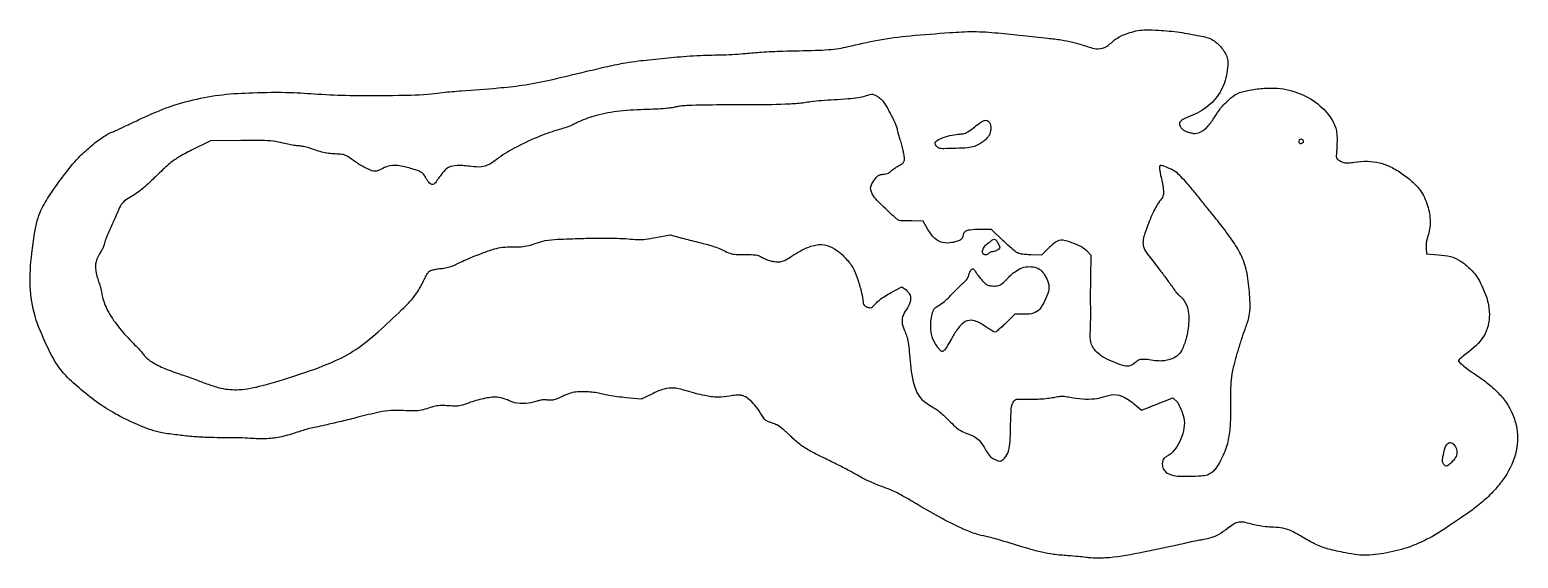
# Model space of a CAD drawing. Extents: x 31 to 285, y 56 to 146.
import ezdxf

# ---------------------------------------------------------------- set-up
doc = ezdxf.new("R2010")
doc.units = 0
doc.layers.get('0').update_dxf_attribs({"linetype": 'CONTINUOUS'})

msp = doc.modelspace()

# ---------------------------------------------------------------- linework, layer by layer
at = {"color": 7}
for p, q in [((61.584188, 126.819935), (58.384259, 125.215882)), ((66.805568, 126.876304), (61.584188, 126.819935)), ((192.955187, 126.313255), (192.955187, 126.313255)), ((248.151198, 126.789928), (248.151198, 126.789928)), ((183.284793, 113.125784), (181.390262, 113.166249)), ((184.059829, 111.729167), (183.284793, 113.125784)), ((137.596671, 110.343137), (140.080357, 110.810402)), ((140.080357, 110.810402), (142.130643, 110.24549)), ((194.898734, 111.729167), (192.868287, 111.729167)), ((196.857024, 109.864717), (194.898734, 111.729167)), ((193.342188, 107.892087), (193.34218, 107.892087)), ((203.468856, 107.33642), (201.664154, 107.38909)), ((204.650384, 108.517329), (203.468856, 107.33642)), ((211.925484, 107.285387), (211.192707, 108.074073)), ((211.843627, 99.794456), (211.925484, 107.285387)), ((269.10311, 108.594521), (269.180078, 107.539305)), ((269.180078, 107.539305), (271.212581, 107.38374)), ((177.789302, 100.956254), (179.639763, 101.912377)), ((179.639763, 101.912377), (180.329937, 101.399537)), ((198.922443, 97.255162), (197.345161, 95.731583)), ((200.521889, 97.255162), (198.922443, 97.255162)), ((185.596886, 91.859152), (185.596886, 91.859152)), ((135.125595, 82.7837), (132.539489, 83.024854)), ((136.937139, 83.651403), (135.125595, 82.7837)), ((219.663766, 81.668936), (220.542331, 80.937575)), ((220.542331, 80.937575), (221.868473, 81.44137)), ((224.549332, 82.494664), (225.904049, 83.044163)), ((225.904049, 83.044163), (226.731965, 82.214372)), ((273.577956, 72.146235), (273.577956, 72.146235)), ((232.545138, 70.338615), (232.545138, 70.338596)), ((211.604251, 55.725759), (211.604251, 55.725778))]:
    msp.add_line(p, q, dxfattribs=at)
for points, knots in [([(132.539489, 83.024854), (132.041118, 83.079867), (131.062732, 83.187866), (129.730855, 83.387001), (128.588432, 83.65013), (127.525308, 83.882285), (126.419091, 84.003852), (125.195775, 84.061852), (124.008155, 84.041598), (122.797985, 83.784282), (121.728369, 83.280426), (120.737491, 82.826257), (119.855037, 82.566619), (119.12639, 82.633217), (118.452508, 82.691138), (117.776908, 82.598876), (116.805825, 82.238727), (115.391543, 82.005242), (113.695431, 82.020838), (112.253534, 82.707446), (110.587147, 83.270327), (108.396643, 82.963637), (106.337046, 82.425045), (104.745278, 81.751605), (103.473601, 81.539371), (102.275998, 81.655686), (101.09218, 81.747585), (99.928483, 81.614483), (98.806471, 81.244414), (97.611301, 80.852603), (96.146659, 80.741336), (94.435498, 80.831529), (92.434779, 80.945662), (89.835682, 80.48866), (87.03545, 79.751398), (84.074728, 79.033702), (81.790602, 78.487597), (80.071082, 78.12373), (78.79162, 77.854627), (77.730556, 77.575236), (76.175574, 77.059046), (74.166649, 76.40877), (71.595567, 75.998945), (69.387069, 76.035975), (67.363922, 76.176144), (65.443873, 76.216613), (63.256185, 76.214648), (60.908601, 76.24397), (58.437545, 76.400884), (55.882269, 76.678392), (53.54702, 76.98316), (51.377264, 77.502947), (48.86102, 78.563243), (45.832264, 79.955456), (42.45893, 81.999241), (39.600011, 84.328801), (37.058206, 86.472261), (35.093069, 88.999751), (33.375787, 92.448027), (31.48858, 96.757189), (30.628564, 102.17108), (30.973025, 106.916871), (31.479184, 110.658508), (31.949543, 113.107358), (32.763855, 115.381217), (34.404489, 117.974682), (36.545761, 120.972975), (38.76512, 123.778914), (41.08189, 125.824702), (42.895862, 127.319775), (44.370903, 128.156107), (45.662285, 128.654216), (47.208577, 129.408047), (50.088343, 130.780895), (53.896681, 132.498834), (58.716364, 133.922777), (63.667562, 134.819185), (69.235961, 135.058919), (74.66843, 135.173227), (80.192781, 134.767199), (86.345632, 134.495788), (92.823572, 134.584309), (98.11328, 134.63593), (101.670438, 135.151107), (105.457781, 135.434969), (109.978829, 135.755581), (115.010942, 136.274003), (120.073161, 137.27538), (124.934292, 138.469618), (129.241799, 139.497856), (132.162386, 140.10232), (134.505823, 140.454638), (136.580717, 140.631766), (138.620757, 140.845966), (140.76535, 141.083113), (142.954762, 141.277379), (145.115229, 141.408011), (147.194753, 141.455541), (149.182659, 141.48533), (151.089226, 141.578743), (153.271136, 141.759954), (155.980436, 142.007112), (159.964378, 142.154972), (163.768395, 142.231704), (166.957806, 142.343045), (168.830786, 142.533732), (171.621654, 143.160169), (175.628879, 144.108061), (181.440147, 144.846352), (186.898625, 145.204985), (191.90121, 145.556008), (197.473415, 145.121116), (202.454282, 144.580232), (206.706387, 144.076956), (208.683643, 143.703942), (210.660798, 143.16647), (212.405467, 142.423732), (214.461021, 142.591022), (215.469806, 143.697558), (216.507175, 144.449724), (217.446729, 144.909049), (218.594111, 145.311777), (219.887788, 145.670087), (221.542818, 145.775627), (223.927552, 145.673071), (227.004493, 145.40677), (230.077991, 144.797695), (232.274815, 144.366438), (233.347023, 143.591457), (233.928154, 143.012528), (234.507805, 142.259479), (235.055528, 141.473628), (235.30286, 140.410802), (235.200091, 138.535177), (234.559978, 135.792916), (232.411642, 132.898892), (229.776662, 131.29503), (227.908077, 130.715769), (226.81228, 129.936453), (227.156081, 129.180085), (227.53201, 128.772839), (227.912226, 128.497875), (228.328338, 128.33481), (228.728261, 128.259043), (229.066979, 128.178687), (229.657765, 127.984449), (230.767815, 128.319516), (232.022423, 129.346124), (233.00851, 130.871732), (234.041377, 132.485596), (235.360105, 133.791653), (236.843947, 135.015201), (238.892651, 135.500125), (241.196931, 135.801419), (244.242067, 135.897667), (247.680156, 135.024658), (251.021955, 133.062584), (252.922211, 130.806853), (253.699664, 129.064799), (253.923467, 127.923648), (253.907478, 126.805564), (253.871491, 125.741885), (253.850998, 124.93958), (253.766167, 124.387646), (253.773478, 123.96904), (254.0514, 123.643649), (254.477063, 123.359178), (255.050717, 123.07748), (255.892508, 123.049438), (257.230803, 123.269307), (259.046041, 123.422574), (261.160039, 123.160461), (263.172765, 122.410388), (265.060824, 121.243507), (266.776162, 119.916531), (268.421152, 118.211557), (269.437779, 115.848734), (269.969351, 113.15098), (269.625648, 111.159201), (269.205895, 109.953772), (269.102237, 109.27791), (269.102829, 108.814966), (269.10311, 108.594521)], [0, 0, 0, 0, 1.504312, 2.953222, 4.035995, 5.020775, 6.215681, 7.368265, 8.695837, 9.767371, 11.050706, 12.225786, 13.049757, 13.763766, 14.399074, 15.079045, 15.786003, 17.497243, 19.368305, 20.73825, 22.252412, 24.571172, 27.19471, 28.664409, 29.733751, 31.020558, 32.258355, 33.292099, 34.506445, 35.797287, 37.050563, 38.880764, 40.944591, 43.035146, 46.75512, 49.641082, 52.172069, 53.800556, 54.913619, 56.094314, 57.089379, 59.828855, 62.420692, 64.854655, 66.437628, 68.506084, 70.613361, 73.001427, 75.547863, 78.037563, 80.711964, 82.609659, 84.707948, 88.886641, 92.608687, 96.497271, 99.945469, 102.552172, 106.03247, 111.477332, 116.600955, 122.28711, 125.688482, 127.934875, 129.753575, 132.89756, 137.086759, 140.831508, 143.582248, 146.343547, 147.868119, 148.640791, 150.492959, 153.024415, 158.216356, 163.002192, 168.064639, 173.268238, 179.70312, 184.352846, 189.87751, 198.172208, 203.798842, 205.7076, 208.946936, 215.188061, 219.308721, 224.111544, 230.652081, 234.327464, 237.396487, 239.596868, 241.431622, 243.642446, 245.750737, 247.904427, 250.235922, 252.242358, 254.144047, 256.200209, 257.967184, 260.712184, 264.360406, 269.923048, 272.127292, 273.934615, 275.559476, 280.701284, 286.28348, 293.100988, 297.123825, 301.301962, 309.834414, 312.166552, 314.143839, 315.863591, 318.310969, 319.778648, 321.686602, 322.580323, 323.632692, 324.80421, 326.23007, 327.641207, 329.755338, 333.394966, 336.865621, 339.236223, 339.927974, 340.803035, 341.687507, 342.784052, 343.636971, 344.902475, 348.394778, 351.910783, 355.461154, 357.262605, 358.112476, 358.874166, 359.329696, 359.817917, 360.25653, 360.660844, 361.036548, 361.302454, 362.512605, 364.234349, 366.12928, 367.918109, 369.969759, 371.685693, 373.590649, 376.15235, 378.693657, 382.674713, 386.610749, 390.155051, 391.300335, 392.30197, 393.615739, 394.642072, 395.502078, 396.010435, 396.332049, 396.711246, 397.224352, 397.881529, 398.589153, 399.702901, 401.958809, 404.025047, 406.038398, 408.352001, 410.655689, 412.542331, 415.38671, 418.229999, 420.68318, 421.331082, 422.058236, 422.719262, 422.719262, 422.719262, 422.719262]), ([(181.390262, 113.166249), (181.056315, 113.170176), (180.456084, 113.177234), (179.729227, 113.232842), (179.107117, 113.175807), (178.524022, 113.718496), (177.656305, 114.430993), (176.328969, 115.764005), (174.916411, 116.992795), (174.020446, 118.857813), (174.798333, 119.976706), (175.312185, 120.738623), (175.847376, 121.112362), (176.39222, 121.114931), (176.888834, 121.161701), (177.302019, 121.284464), (177.630332, 121.531778), (177.961573, 121.867348), (178.460105, 122.198416), (179.084221, 122.621786), (179.782169, 122.909652), (180.170249, 123.637026), (179.982143, 124.382561), (179.850463, 125.240685), (179.624556, 126.122492), (179.361637, 126.992152), (179.116618, 127.758265), (178.935412, 128.346702), (178.817174, 129.146044), (178.257577, 130.384171), (177.444842, 131.933949), (176.764349, 133.27397), (176.097726, 133.896183), (175.684318, 134.219678), (175.22237, 134.50801), (174.721502, 134.746044), (174.041194, 134.698065), (173.247801, 134.375272), (171.997173, 134.124791), (170.23623, 133.935078), (168.122985, 133.813495), (166.001173, 133.674111), (164.309294, 133.546491), (162.552865, 133.203772), (159.267099, 133.009198), (152.6349, 132.89017), (146.541435, 132.994237), (142.271052, 132.800721), (141.46236, 132.704513), (140.603352, 132.498227), (139.480385, 132.332029), (137.971374, 132.22918), (135.227259, 132.156388), (131.683459, 131.984739), (127.73217, 131.344606), (125.059171, 130.360208), (123.349127, 129.501966), (122.245044, 129.061468), (120.376388, 128.55108), (117.544418, 127.595764), (114.071083, 125.931249), (111.17341, 124.293398), (109.377237, 122.79639), (107.71884, 122.264783), (105.873437, 122.503873), (104.033444, 122.706356), (102.205224, 122.453186), (101.063951, 121.212977), (100.375988, 120.248981), (99.696368, 119.249873), (99.151558, 119.472078), (98.841249, 119.776788), (98.544375, 120.162041), (98.265411, 120.674429), (97.939878, 121.289379), (97.082182, 121.735056), (95.743055, 122.149415), (94.096636, 122.585067), (92.357777, 122.697302), (91.232934, 122.278442), (90.540182, 121.875903), (90.089689, 121.705537), (89.447361, 121.559218), (88.462173, 122.027579), (87.131349, 122.692956), (85.885545, 123.541493), (84.904014, 124.292155), (83.925832, 124.577109), (82.872746, 124.5706), (81.717192, 124.653388), (80.562357, 124.887362), (79.48021, 125.266295), (78.458447, 125.622432), (77.581922, 125.860023), (76.794907, 125.956103), (75.985415, 126.012414), (75.042377, 126.192841), (73.811257, 126.48211), (72.222259, 126.826598), (69.814439, 126.903332), (67.960674, 126.88668), (66.805568, 126.876304)], [0, 0, 0, 0, 0.99852, 1.794722, 2.216275, 2.78836, 4.02963, 5.677297, 8.361795, 9.764823, 11.284127, 12.037448, 12.566871, 13.150509, 13.626235, 14.072452, 14.417542, 14.846611, 15.48592, 16.201102, 17.12478, 17.658925, 18.513074, 19.318959, 20.29425, 21.230243, 22.046969, 22.708311, 23.072937, 24.464948, 26.72546, 28.380731, 28.886415, 29.448915, 29.951905, 30.526003, 31.070333, 31.934961, 33.089573, 34.878763, 37.248985, 39.436828, 41.261315, 42.330953, 44.799066, 51.112956, 62.243951, 63.062726, 63.936865, 64.681487, 65.710738, 67.338048, 69.21573, 73.94642, 77.977316, 81.168163, 82.442628, 83.718043, 84.724829, 88.251662, 92.66604, 96.262062, 98.215367, 99.621559, 101.335941, 103.710013, 105.24677, 106.613233, 108.485641, 109.205631, 109.633219, 110.019376, 110.532933, 111.074189, 111.781809, 112.55818, 113.869529, 116.019174, 117.658089, 118.992611, 119.544217, 120.059684, 120.437231, 121.482496, 123.136862, 124.990527, 125.978076, 126.814645, 127.986265, 129.126342, 130.286991, 131.507695, 132.561988, 133.534952, 134.223503, 134.936953, 135.968169, 137.097398, 138.734512, 140.832081, 144.300028, 144.300028, 144.300028, 144.300028]), ([(192.955187, 126.313255), (193.170112, 126.455447), (193.596163, 126.737317), (194.118101, 127.221543), (194.631111, 127.874839), (194.862132, 128.755349), (194.822824, 129.706863), (194.309814, 130.337494), (193.621446, 130.342853), (192.920019, 129.894385), (192.066925, 129.22835), (191.179818, 128.526557), (190.332691, 128.037703), (189.337924, 127.968314), (188.134294, 127.83775), (186.793126, 127.460332), (185.860562, 127.055617), (185.316662, 126.693745), (185.273572, 126.303948), (185.514389, 125.958164), (185.932162, 125.458283), (187.204131, 125.513946), (188.803671, 125.526039), (190.57254, 125.595754), (191.995508, 125.784866), (192.65045, 126.14547), (192.955187, 126.313255)], [0, 0, 0, 0, 0.77197, 1.530292, 2.127776, 3.240042, 4.176095, 4.919724, 5.385789, 6.102549, 7.359634, 8.652276, 9.506468, 10.227158, 11.602466, 13.157506, 14.344439, 14.728445, 14.988563, 15.419668, 15.95256, 16.856252, 18.912377, 20.939994, 22.129355, 23.164301, 23.164301, 23.164301, 23.164301]), ([(248.151198, 126.789928), (248.087853, 126.928354), (247.979442, 127.165263), (247.517516, 127.145227), (247.447397, 126.766548), (247.453111, 126.485241), (247.630729, 126.293414), (247.855983, 126.362792), (248.031265, 126.463627), (248.161799, 126.618506), (248.154527, 126.736103), (248.151198, 126.789928)], [0, 0, 0, 0, 0.417269, 0.714141, 1.099711, 1.384449, 1.560167, 1.786059, 2.002715, 2.188657, 2.3456, 2.3456, 2.3456, 2.3456]), ([(58.384259, 125.215882), (57.605649, 124.833016), (56.219054, 124.151186), (54.212499, 122.690747), (52.554174, 120.996029), (50.858946, 119.396332), (49.421788, 118.183443), (48.154477, 117.311117), (47.064759, 116.77673), (46.274098, 115.937381), (45.852169, 114.928288), (45.351106, 113.807434), (44.84262, 112.64813), (44.324628, 111.501568), (43.901434, 110.490275), (43.586255, 109.730688), (43.456021, 109.174239), (43.321722, 108.701462), (43.037686, 108.172952), (42.536303, 107.354232), (41.946193, 106.228122), (41.947091, 104.543734), (42.398629, 103.200029), (42.766745, 102.005608), (42.993911, 101.116522), (43.237019, 99.689188), (44.071586, 97.647587), (45.807783, 95.105961), (47.644049, 93.086615), (49.092574, 91.621671), (49.863323, 90.820773), (50.539723, 89.873407), (51.843406, 88.909356), (53.973279, 87.912611), (56.126299, 87.129336), (57.942719, 86.540199), (59.133945, 86.115569), (60.204897, 85.685436), (61.234168, 85.289556), (62.304361, 84.956732), (64.017964, 84.458925), (66.793019, 84.278494), (71.087279, 85.181381), (76.345515, 86.860014), (81.774796, 88.700515), (86.56911, 91.13296), (90.388524, 94.402381), (93.727873, 97.473253), (96.374257, 100.118713), (97.557567, 102.061133), (98.172663, 103.387649), (98.604043, 104.093248), (98.911626, 104.66306), (99.464092, 104.828558), (100.106407, 104.9722), (100.978193, 105.064188), (101.935077, 105.189935), (102.905059, 105.46815), (103.839981, 105.93003), (104.96482, 106.482648), (106.368838, 107.064281), (108.10593, 107.732605), (109.799819, 108.366944), (111.538, 108.757475), (113.094526, 108.735495), (114.569285, 108.741842), (115.942499, 108.94406), (117.274074, 109.401335), (118.89952, 109.927908), (121.494354, 110.090038), (124.628574, 110.195967), (128.01364, 110.258112), (130.69575, 110.247314), (132.803706, 110.14835), (134.420141, 109.961783), (135.994544, 110.050067), (137.024934, 110.238551), (137.596671, 110.343137)], [0, 0, 0, 0, 2.598777, 4.628062, 7.407485, 9.699417, 11.621915, 13.041456, 14.309371, 15.232247, 16.425562, 17.560364, 18.92392, 20.221028, 21.334011, 22.215968, 22.679287, 23.047289, 23.686729, 24.466064, 25.942043, 27.417325, 29.361307, 30.18085, 31.168253, 32.11158, 34.519271, 37.702586, 41.304927, 42.691242, 43.886425, 44.63417, 46.168523, 48.666246, 51.683185, 53.033434, 54.395654, 55.475725, 56.495876, 57.702623, 58.837073, 61.845075, 65.914649, 71.920832, 78.415284, 83.100646, 87.935799, 93.417629, 96.754326, 99.091108, 100.207959, 101.114609, 101.619699, 102.047848, 102.764228, 103.623923, 104.663174, 105.661247, 106.631818, 107.786095, 109.421988, 111.187454, 113.370945, 114.845859, 116.496695, 118.021089, 119.271167, 120.636485, 122.240296, 124.375298, 128.385664, 131.670677, 134.526215, 136.431143, 138.000094, 139.398249, 141.141133, 141.141133, 141.141133, 141.141133]), ([(232.545138, 70.338596), (232.756174, 70.507707), (233.207926, 70.869713), (233.753812, 71.66822), (234.460926, 73.130713), (235.334667, 75.151749), (235.80257, 78.258306), (235.774792, 81.54259), (235.762751, 84.650345), (235.967865, 87.175399), (236.480484, 89.148985), (237.026939, 91.097374), (237.591515, 92.915641), (238.206702, 94.796366), (238.86426, 96.459266), (239.134332, 98.315337), (238.966854, 100.715339), (238.75565, 103.639832), (237.91025, 106.767892), (236.682552, 108.967194), (235.47867, 110.635582), (234.534412, 111.924565), (233.525542, 113.221054), (232.390999, 114.613404), (231.119119, 116.188191), (229.781881, 117.857041), (228.502827, 119.385074), (227.400738, 120.579625), (226.413087, 121.552108), (225.305424, 122.136523), (224.515023, 122.472808), (223.596043, 122.71027), (223.597515, 122.133866), (223.657127, 121.629593), (223.899003, 120.397251), (224.238708, 119.043859), (224.358924, 117.407159), (223.306131, 116.191085), (222.299654, 114.288191), (221.398278, 111.917717), (220.704683, 109.990663), (220.826496, 108.789482), (221.097765, 108.116382), (221.968478, 106.929162), (223.188596, 105.423664), (224.573692, 103.605877), (225.537943, 102.237224), (226.295657, 101.233057), (226.786867, 100.589345), (227.602482, 99.950856), (228.566225, 98.505037), (228.681384, 95.92138), (228.301659, 93.348817), (227.568532, 91.349039), (226.658954, 90.007754), (225.502942, 89.551402), (224.459082, 89.301199), (223.379796, 89.279785), (222.17108, 89.418959), (221.067435, 89.61508), (220.069105, 89.543802), (219.431444, 88.956785), (218.656513, 88.356768), (217.330635, 88.46004), (215.943796, 89.052167), (214.422627, 89.666799), (213.172814, 90.48481), (212.356931, 91.369976), (211.708367, 92.706054), (211.893253, 95.582133), (211.864226, 98.045977), (211.843627, 99.794456)], [0, 0, 0, 0, 0.807623, 1.728836, 2.86614, 5.688722, 8.284674, 12.218507, 15.534175, 17.610808, 19.793657, 21.634462, 23.685113, 25.502726, 27.57452, 29.027886, 31.084092, 34.771514, 37.817682, 40.714011, 42.270077, 43.991612, 45.506785, 47.197851, 49.379624, 51.579761, 53.612723, 55.358903, 56.446274, 57.786928, 58.911602, 59.50036, 59.784875, 60.368407, 61.135246, 63.470402, 64.697501, 65.755762, 68.099541, 71.180118, 73.406042, 74.077526, 74.754459, 75.5559, 78.478509, 80.576358, 82.409752, 83.496515, 84.359238, 84.818345, 86.596816, 89.341466, 92.335351, 94.379472, 95.721611, 97.023557, 97.977301, 98.947022, 100.239434, 101.615838, 102.34129, 103.108498, 104.149771, 105.163368, 106.87619, 108.702808, 110.065981, 111.323341, 112.270425, 114.434702, 119.724581, 119.724581, 119.724581, 119.724581]), ([(142.130643, 110.24549), (142.55592, 110.131515), (143.437974, 109.895125), (144.713322, 109.568417), (145.938591, 109.292637), (147.092705, 108.978092), (148.179989, 108.595896), (149.252427, 108.130283), (150.237484, 107.612721), (151.475227, 107.398268), (152.789857, 107.43825), (154.050313, 107.455026), (155.099591, 107.337926), (155.796539, 106.937213), (156.47552, 106.599049), (157.19013, 106.373522), (157.986982, 106.221618), (158.801952, 106.147512), (159.713509, 106.436917), (161.12873, 107.390047), (162.981184, 108.514569), (165.332019, 109.294296), (167.341381, 108.944542), (168.979011, 107.869491), (170.388246, 106.503031), (171.548204, 104.854033), (172.186118, 102.920004), (172.742424, 101.101453), (172.969498, 99.753639), (173.054067, 98.976223), (173.332138, 98.669271), (173.731834, 98.489592), (174.199753, 98.304168), (174.762126, 98.586415), (175.167317, 99.158314), (175.881735, 99.765189), (176.756347, 100.379892), (177.440015, 100.761361), (177.789302, 100.956254)], [0, 0, 0, 0, 1.320867, 2.73957, 3.94919, 5.08824, 6.326567, 7.401491, 8.598648, 9.64006, 11.124455, 12.535092, 13.438343, 14.234462, 14.917836, 15.716421, 16.46896, 17.357212, 18.132046, 19.280699, 22.458026, 24.644134, 26.531265, 28.342519, 30.443758, 32.404841, 34.313575, 36.522075, 38.089292, 38.45129, 38.813384, 39.260258, 39.781573, 40.226568, 41.01344, 41.872379, 43.020168, 44.219118, 44.219118, 44.219118, 44.219118]), ([(192.868287, 111.729167), (192.335819, 111.718181), (191.488672, 111.700701), (190.253741, 111.428522), (190.062369, 110.660918), (189.86579, 110.017558), (189.087336, 109.684814), (188.013534, 109.398812), (186.535223, 109.350889), (185.009644, 110.22588), (184.395198, 111.198373), (184.059829, 111.729167)], [0, 0, 0, 0, 1.650061, 2.62522, 3.338643, 3.853452, 4.576208, 5.668581, 7.279877, 8.830128, 10.693083, 10.693083, 10.693083, 10.693083]), ([(193.34218, 107.892087), (193.392938, 108.104165), (193.51071, 108.596235), (194.100396, 109.249399), (194.735398, 109.665691), (195.264394, 110.109579), (195.778983, 109.908778), (195.963656, 109.371638), (196.307126, 108.972522), (196.350875, 108.470579), (196.007656, 108.269755), (195.708189, 108.079953), (195.396117, 107.959247), (195.101636, 107.919604), (194.845035, 107.897701), (194.627511, 107.815866), (194.418752, 107.589136), (194.091124, 107.33871), (193.525015, 107.432847), (193.401219, 107.743807), (193.342188, 107.892087)], [0, 0, 0, 0, 0.647565, 1.502507, 2.516873, 3.043086, 3.358278, 3.996947, 4.63876, 4.941205, 5.346833, 5.689449, 6.039266, 6.331014, 6.57892, 6.813513, 7.003154, 7.498211, 7.995267, 8.448323, 8.448323, 8.448323, 8.448323]), ([(201.664154, 107.38909), (201.336364, 107.405493), (200.726927, 107.435989), (199.952737, 107.544909), (199.27456, 107.69319), (198.676869, 108.240885), (197.841871, 108.932744), (197.206543, 109.533963), (196.857024, 109.864717)], [0, 0, 0, 0, 0.982718, 1.827095, 2.35837, 3.02113, 4.19891, 5.639237, 5.639237, 5.639237, 5.639237]), ([(211.192707, 108.074073), (210.736825, 108.405729), (209.73076, 109.137647), (208.117373, 109.638965), (206.710497, 110.050931), (205.880443, 109.569915), (205.290009, 109.120239), (204.872952, 108.727121), (204.650384, 108.517329)], [0, 0, 0, 0, 1.67229, 3.690498, 5.167455, 5.69048, 6.490576, 7.406175, 7.406175, 7.406175, 7.406175]), ([(271.212581, 107.38374), (271.901545, 107.325121), (273.147719, 107.219094), (274.933525, 106.482831), (276.188844, 105.444221), (277.23358, 104.415799), (277.972189, 103.396765), (279.10149, 101.258983), (280.247168, 98.077893), (279.514577, 93.641279), (277.248864, 91.445093), (275.56548, 90.248147), (275.035508, 89.781258), (274.463848, 89.330466), (275.284, 88.674727), (275.978931, 88.003039), (277.573365, 86.974495), (279.438375, 85.708975), (281.348051, 84.018245), (283.407707, 81.592196), (284.923439, 77.995881), (284.66631, 73.154309), (282.721651, 69.539543), (280.496705, 66.883696), (278.479417, 64.983207), (276.567605, 63.565269), (274.92093, 62.475015), (273.692869, 61.643156), (271.692539, 60.258058), (268.86114, 58.574761), (264.955209, 57.050115), (261.620996, 56.415628), (259.113512, 56.141995), (257.233397, 56.22823), (255.052136, 56.663544), (252.646055, 57.107361), (250.2039, 57.961455), (248.215061, 59.156623), (246.400278, 60.234514), (244.681322, 60.885586), (243.14217, 60.923992), (241.513841, 61.054495), (239.606769, 61.305991), (238.042491, 61.905517), (236.780036, 61.801891), (236.064583, 61.35058), (235.05495, 60.618743), (233.854223, 59.716084), (232.3119, 59.043208), (230.922808, 58.82619), (229.548446, 58.572432), (228.193748, 58.276268), (224.99685, 57.511233), (220.375261, 56.612808), (215.36441, 55.630185), (212.518728, 55.702515), (211.604251, 55.725759)], [0, 0, 0, 0, 2.064287, 3.733806, 5.697842, 6.91232, 8.127711, 9.452185, 14.170713, 18.010273, 22.174773, 23.283626, 24.102957, 24.459933, 25.120489, 26.379141, 27.831223, 30.587369, 33.241876, 35.422152, 40.116783, 44.5308, 49.510671, 52.120463, 54.923695, 57.799452, 59.250229, 60.848742, 62.248932, 66.550375, 70.698853, 74.753653, 76.69814, 78.252864, 80.3767, 83.362395, 85.588728, 88.090827, 90.299942, 91.929818, 93.526526, 94.88093, 96.837123, 99.292692, 99.779084, 100.569152, 101.764838, 103.552465, 105.049144, 106.75801, 107.750948, 109.244718, 110.916562, 117.610658, 123.395798, 126.135217, 126.135217, 126.135217, 126.135217]), ([(185.596886, 91.859152), (185.277248, 92.369794), (184.64343, 93.382361), (184.492383, 95.412118), (184.660128, 96.954969), (185.014496, 98.057584), (185.406651, 98.467112), (186.430647, 99.018214), (187.984253, 100.40885), (189.541219, 102.159165), (190.996465, 103.400527), (191.0956, 104.192611), (191.224829, 104.470706), (191.409495, 104.734787), (191.589271, 105.099371), (192.023, 104.911113), (192.184091, 104.452252), (192.573767, 103.953996), (192.976092, 103.42495), (193.451229, 102.882879), (193.929438, 102.380986), (194.594689, 102.083949), (195.317194, 102.078062), (196.096469, 102.082121), (196.898791, 102.565153), (197.732362, 103.478956), (198.789369, 104.481136), (200.088184, 105.245732), (201.382196, 105.427561), (202.576884, 105.304966), (203.613943, 104.656572), (204.239152, 103.587133), (204.783569, 102.42648), (204.692382, 100.983438), (204.014095, 99.614228), (203.378209, 98.17003), (202.043549, 97.241257), (201.069976, 97.250153), (200.521889, 97.255162)], [0, 0, 0, 0, 1.780869, 3.531331, 5.95372, 6.435702, 6.959136, 7.601217, 9.919723, 13.090413, 14.906482, 15.146935, 15.464291, 15.798421, 16.184464, 16.41468, 17.000433, 17.592956, 18.308321, 18.993541, 19.75962, 20.365024, 21.115661, 21.913638, 22.652957, 23.834048, 25.626995, 27.012458, 28.26738, 29.486324, 30.545535, 31.790028, 33.152216, 34.322663, 35.970188, 37.722974, 38.970354, 40.577154, 40.577154, 40.577154, 40.577154]), ([(180.329937, 101.399537), (180.609046, 101.122712), (181.16654, 100.569783), (181.122741, 99.212171), (180.417341, 98.096399), (179.664658, 96.958009), (179.592667, 95.540517), (180.115905, 94.419517), (180.560294, 93.259228), (180.781539, 91.965309), (181.022506, 89.418844), (181.249359, 86.317396), (182.50837, 82.816284), (184.543034, 81.66479), (185.914624, 80.784528), (186.767028, 80.045157), (187.714744, 79.111897), (188.624226, 78.157497), (189.648402, 77.393934), (190.825319, 76.885893), (192.051146, 76.471464), (193.153541, 75.512656), (193.739865, 74.402327), (194.317034, 73.453989), (194.882147, 72.833036), (195.530651, 72.49346), (196.070474, 72.254721), (196.60109, 72.221619), (197.152246, 72.715841), (197.860504, 73.616826), (198.160639, 75.565444), (198.144044, 77.947295), (198.258924, 80.30066), (198.35279, 82.072496), (199.123731, 82.865533), (199.88779, 82.775141), (200.742584, 82.816716), (201.90421, 82.782007), (203.191397, 82.818505), (204.423359, 82.910896), (205.52358, 83.084988), (206.459145, 83.299021), (207.408265, 83.307289), (208.714312, 83.042839), (210.422649, 82.806429), (212.350348, 82.776129), (214.122929, 83.147617), (215.801487, 83.794284), (217.882046, 83.11183), (219.008224, 82.199815), (219.663766, 81.668936)], [0, 0, 0, 0, 1.134217, 2.265483, 3.713024, 5.081764, 6.288866, 7.766496, 8.744932, 10.013941, 11.684037, 16.414936, 19.434997, 22.262166, 23.133368, 24.34079, 25.631981, 27.126733, 28.292185, 29.431356, 30.962287, 32.137535, 33.706593, 34.69488, 35.472454, 36.185055, 36.866483, 37.253108, 37.683201, 38.979352, 40.661201, 43.410323, 46.165658, 47.780744, 48.594323, 49.064381, 49.997603, 51.192006, 52.535696, 53.8637, 54.893494, 55.876086, 56.735773, 57.715224, 59.864947, 61.913116, 63.445363, 65.306951, 67.124714, 69.656644, 69.656644, 69.656644, 69.656644]), ([(197.345161, 95.731583), (197.071138, 95.465846), (196.590816, 95.000047), (196.001846, 94.551611), (195.55847, 94.117911), (195.093792, 94.436717), (194.526183, 94.730453), (193.511141, 95.409964), (192.348902, 96.192787), (190.676189, 96.325332), (189.720694, 95.484162), (189.053704, 94.652108), (188.540181, 93.906368), (188.020885, 92.976576), (187.515412, 91.995567), (187.031464, 91.316087), (186.525652, 90.800296), (186.18984, 91.093659), (185.921447, 91.406607), (185.714046, 91.695793), (185.596886, 91.859152)], [0, 0, 0, 0, 1.127297, 1.975988, 2.367359, 2.719469, 3.446375, 4.394145, 6.329837, 7.627275, 9.063658, 9.892858, 10.85997, 11.761651, 13.112636, 14.049189, 14.547743, 14.780367, 15.24022, 15.83724, 15.83724, 15.83724, 15.83724]), ([(211.604251, 55.725778), (211.423121, 55.758528), (210.808031, 55.869744), (209.581969, 55.961601), (207.730285, 56.11289), (205.641409, 56.269709), (203.431358, 56.657211), (200.630117, 57.474768), (197.623031, 58.37478), (194.777276, 59.238217), (192.446177, 59.688682), (189.776791, 60.755376), (186.338608, 62.482483), (182.890065, 64.446459), (180.061455, 66.173819), (177.830999, 67.314745), (176.003122, 67.964388), (174.436615, 68.583577), (173.204714, 69.15694), (171.948995, 69.853282), (170.479624, 70.686151), (168.642973, 71.624015), (166.3897, 72.74226), (164.180384, 73.78528), (162.170038, 75.039463), (160.716113, 76.404307), (159.446301, 77.571663), (158.388574, 78.384683), (157.475206, 78.741966), (156.708887, 78.922591), (156.109404, 79.398683), (155.592162, 80.320091), (154.837494, 81.457913), (153.810785, 82.560249), (152.87553, 83.266856), (152.022078, 83.511311), (151.168603, 83.479624), (149.912778, 83.228136), (148.120088, 83.032936), (145.651022, 83.418), (143.199397, 84.087602), (140.913478, 84.783066), (138.819567, 84.576982), (137.621695, 83.987996), (136.937139, 83.651403)], [0, 0, 0, 0, 0.551997, 1.874503, 3.682891, 6.128794, 8.154422, 10.40001, 14.875828, 17.576593, 19.314915, 21.983369, 26.157657, 30.861388, 33.881193, 36.101952, 38.360243, 39.693784, 41.155134, 42.432248, 44.0003, 46.221949, 48.61732, 51.547188, 53.549968, 55.6929, 57.507594, 58.739157, 59.656912, 60.432464, 61.075113, 61.881118, 63.579761, 65.164935, 66.391383, 67.032114, 67.786519, 68.926049, 70.87995, 73.154625, 76.359542, 78.538346, 80.24322, 82.516836, 82.516836, 82.516836, 82.516836]), ([(221.868473, 81.44137), (222.153149, 81.550716), (222.759821, 81.783742), (223.653447, 82.134897), (224.261433, 82.37905), (224.549332, 82.494664)], [0, 0, 0, 0, 0.91486, 1.949653, 2.88039, 2.88039, 2.88039, 2.88039]), ([(226.731965, 82.214372), (227.208297, 81.231078), (228.239967, 79.101401), (227.315199, 75.543425), (225.70166, 73.416106), (224.360373, 72.750326), (224.091495, 72.284109), (224.07003, 71.783601), (224.122517, 71.291418), (224.249992, 70.874762), (224.644972, 70.347934), (225.467268, 69.853663), (226.968172, 69.598492), (228.739117, 69.660778), (230.427463, 69.678521), (231.737124, 69.826133), (232.293237, 70.178847), (232.545138, 70.338615)], [0, 0, 0, 0, 3.190984, 6.911223, 10.322447, 10.866599, 11.30163, 11.85939, 12.339079, 12.78972, 13.143251, 14.292547, 15.550138, 17.670434, 19.585017, 20.65327, 21.537832, 21.537832, 21.537832, 21.537832]), ([(273.577956, 72.146235), (273.829993, 72.424127), (274.291254, 72.932705), (274.453165, 74.004713), (274.066566, 74.827194), (273.378087, 75.616502), (272.421906, 74.993444), (272.196224, 73.923652), (271.945908, 72.896684), (271.867152, 72.030683), (272.164932, 71.559718), (272.573497, 71.310597), (273.090145, 71.642162), (273.379648, 71.941316), (273.577956, 72.146235)], [0, 0, 0, 0, 1.10815, 2.028051, 3.018724, 3.895555, 4.595518, 5.858268, 7.084959, 7.836694, 8.338523, 8.70767, 9.11208, 9.991496, 9.991496, 9.991496, 9.991496])]:
    msp.add_open_spline(points, degree=3, knots=knots, dxfattribs=at)

doc.saveas('drawing.dxf')
